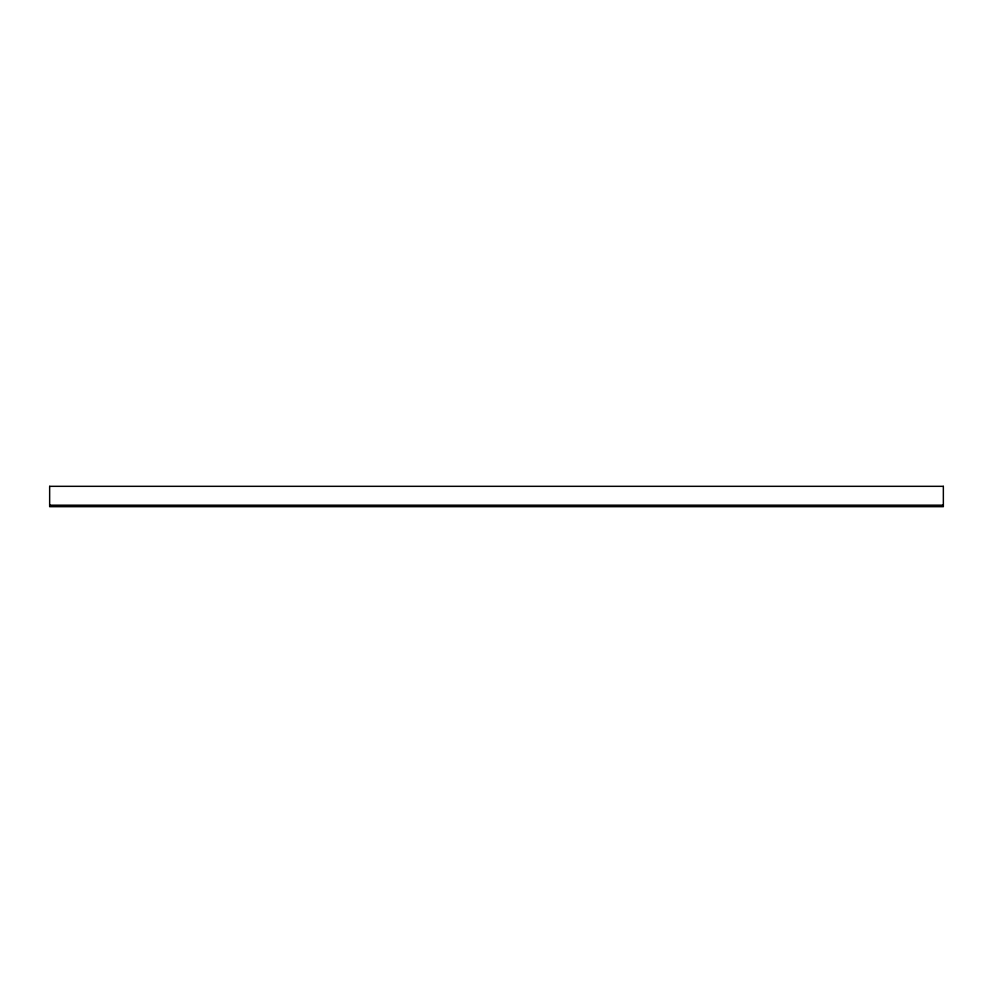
<?xml version="1.0" encoding="UTF-8"?>
<svg xmlns="http://www.w3.org/2000/svg" width="993" height="993" viewBox="0 0 993 993"><rect width="100%" height="100%" fill="white"/><g stroke="black" fill="none" stroke-linecap="round" stroke-linejoin="round"><path stroke-width="1.49" d="M49.65 486.322L943.35 486.322M49.65 505.189L943.35 505.164M943.35 486.347L943.35 506.678L49.65 506.678L49.65 486.347"/></g></svg>
